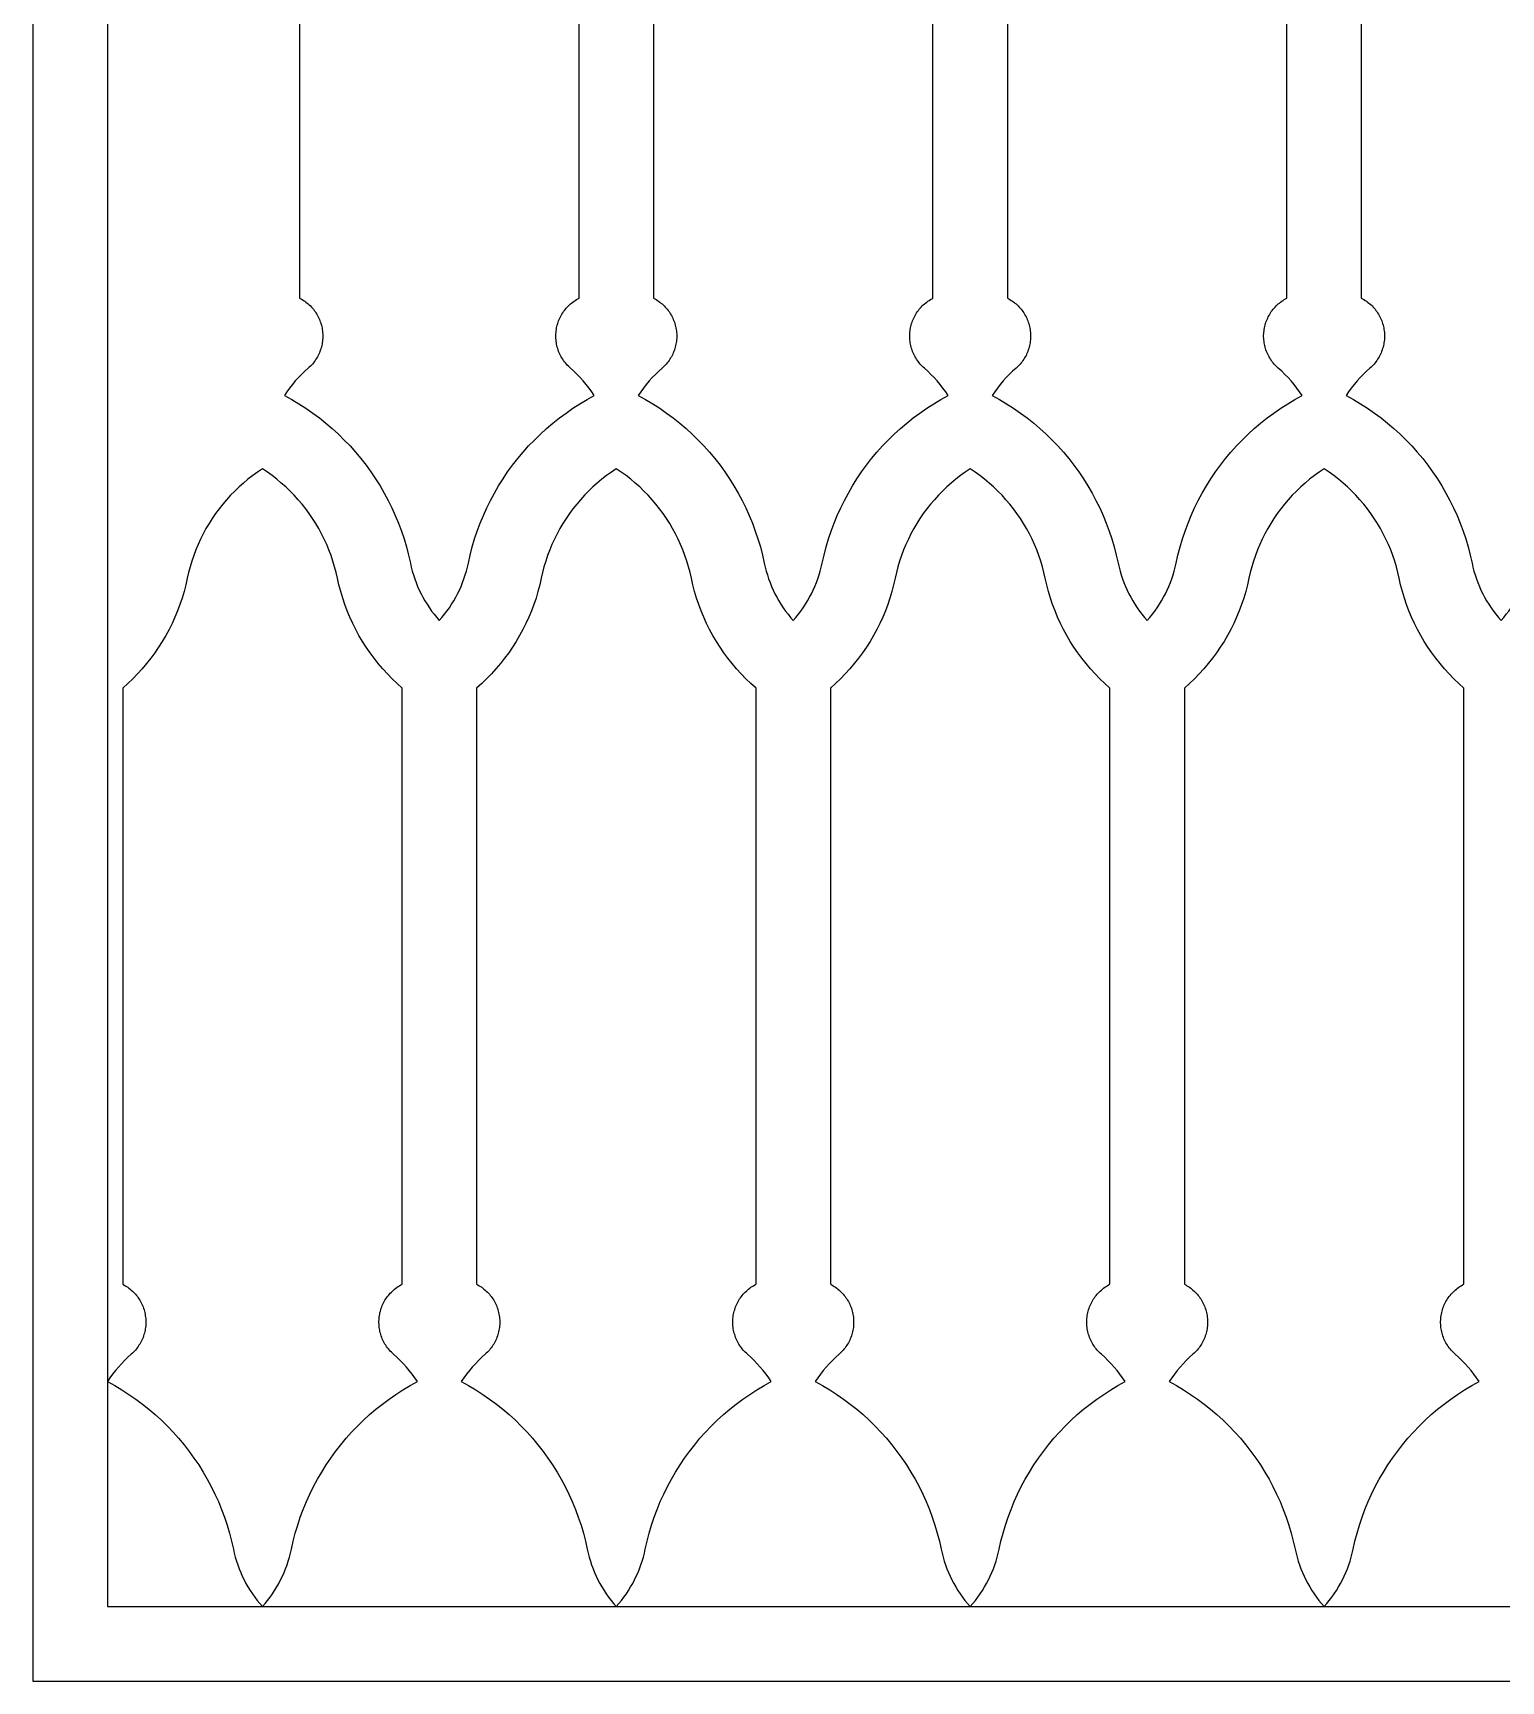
# Model space of a CAD drawing. Header units: millimetres. Extents: x 4241 to 4790, y 640 to 1600.
# Drawn here: x 4318 to 4515.2, y 639.5 to 860.8 of the extents above; entities that cross this region are included whole.
import ezdxf

# ---------------------------------------------------------------- set-up
doc = ezdxf.new("R2010")
doc.units = ezdxf.units.MM
doc.layers.add('Layer 05', color=12, linetype='Continuous', true_color=0xde0000)

msp = doc.modelspace()

# ---------------------------------------------------------------- linework, layer by layer
at = {"layer": 'Layer 05'}
for points in [[(4318.05, 639.54), (4712.42, 639.54), (4712.42, 1077.15), (4318.05, 1077.15)], [(4328.05, 649.54), (4702.42, 649.54), (4702.42, 1067.15), (4328.05, 1067.15)]]:
    msp.add_lwpolyline(points, close=True, dxfattribs=at)
for points in [[(4353.87, 905.3), (4353.87, 865.27), (4353.87, 825.23)], [(4391.4, 825.23), (4391.4, 865.27), (4391.4, 905.3)], [(4401.4, 905.3), (4401.4, 865.27), (4401.4, 825.23)], [(4438.93, 825.23), (4438.93, 865.27), (4438.93, 905.3)], [(4448.93, 905.3), (4448.93, 865.27), (4448.93, 825.23)], [(4486.47, 825.23), (4486.47, 865.27), (4486.47, 905.3)], [(4496.47, 905.3), (4496.47, 865.27), (4496.47, 825.23)], [(4353.87, 825.23), (4354.04, 825.14), (4354.21, 825.04), (4354.38, 824.93), (4354.55, 824.82), (4354.71, 824.71), (4354.87, 824.58), (4355.02, 824.45), (4355.17, 824.32), (4355.31, 824.18), (4355.45, 824.04), (4355.58, 823.89), (4355.71, 823.74), (4355.83, 823.58), (4355.95, 823.42), (4356.06, 823.25), (4356.17, 823.08), (4356.27, 822.91), (4356.36, 822.74), (4356.45, 822.56), (4356.53, 822.37), (4356.6, 822.19), (4356.67, 822), (4356.73, 821.81), (4356.79, 821.62), (4356.84, 821.43), (4356.88, 821.23), (4356.91, 821.04), (4356.94, 820.84), (4356.96, 820.64), (4356.97, 820.44), (4356.98, 820.24), (4356.98, 820.04), (4356.97, 819.84), (4356.96, 819.64), (4356.94, 819.45), (4356.91, 819.25), (4356.88, 819.05), (4356.83, 818.86), (4356.79, 818.66), (4356.73, 818.47), (4356.67, 818.28), (4356.6, 818.09), (4356.53, 817.91), (4356.45, 817.73), (4356.36, 817.55), (4356.27, 817.37), (4356.17, 817.2), (4356.06, 817.03), (4355.95, 816.87), (4355.83, 816.7), (4355.71, 816.55), (4355.58, 816.39), (4355.45, 816.25), (4355.31, 816.1), (4355.17, 815.96), (4355.02, 815.83)], [(4390.25, 815.83), (4390.1, 815.96), (4389.96, 816.1), (4389.82, 816.25), (4389.69, 816.39), (4389.56, 816.55), (4389.43, 816.7), (4389.32, 816.87), (4389.21, 817.03), (4389.1, 817.2), (4389, 817.37), (4388.91, 817.55), (4388.82, 817.73), (4388.74, 817.91), (4388.66, 818.09), (4388.6, 818.28), (4388.53, 818.47), (4388.48, 818.66), (4388.43, 818.86), (4388.39, 819.05), (4388.36, 819.25), (4388.33, 819.45), (4388.31, 819.64), (4388.29, 819.84), (4388.29, 820.04), (4388.29, 820.24), (4388.29, 820.44), (4388.31, 820.64), (4388.33, 820.84), (4388.36, 821.04), (4388.39, 821.23), (4388.43, 821.43), (4388.48, 821.62), (4388.53, 821.81), (4388.6, 822), (4388.66, 822.19), (4388.74, 822.37), (4388.82, 822.56), (4388.91, 822.74), (4389, 822.91), (4389.1, 823.08), (4389.21, 823.25), (4389.32, 823.42), (4389.43, 823.58), (4389.56, 823.74), (4389.68, 823.89), (4389.82, 824.04), (4389.96, 824.18), (4390.1, 824.32), (4390.25, 824.45), (4390.4, 824.58), (4390.56, 824.71), (4390.72, 824.82), (4390.88, 824.93), (4391.05, 825.04), (4391.22, 825.14), (4391.4, 825.23)], [(4401.4, 825.23), (4401.58, 825.14), (4401.75, 825.04), (4401.92, 824.93), (4402.08, 824.82), (4402.24, 824.71), (4402.4, 824.58), (4402.55, 824.45), (4402.7, 824.32), (4402.84, 824.18), (4402.98, 824.04), (4403.12, 823.89), (4403.24, 823.74), (4403.37, 823.58), (4403.48, 823.42), (4403.6, 823.25), (4403.7, 823.08), (4403.8, 822.91), (4403.89, 822.74), (4403.98, 822.56), (4404.06, 822.37), (4404.14, 822.19), (4404.2, 822), (4404.27, 821.81), (4404.32, 821.62), (4404.37, 821.43), (4404.41, 821.23), (4404.45, 821.04), (4404.47, 820.84), (4404.49, 820.64), (4404.51, 820.44), (4404.51, 820.24), (4404.51, 820.04), (4404.51, 819.84), (4404.49, 819.64), (4404.47, 819.45), (4404.45, 819.25), (4404.41, 819.05), (4404.37, 818.86), (4404.32, 818.66), (4404.27, 818.47), (4404.2, 818.28), (4404.14, 818.09), (4404.06, 817.91), (4403.98, 817.73), (4403.89, 817.55), (4403.8, 817.37), (4403.7, 817.2), (4403.59, 817.03), (4403.48, 816.87), (4403.37, 816.7), (4403.24, 816.55), (4403.12, 816.39), (4402.98, 816.25), (4402.84, 816.1), (4402.7, 815.96), (4402.55, 815.83)], [(4437.78, 815.83), (4437.63, 815.96), (4437.49, 816.1), (4437.35, 816.25), (4437.22, 816.39), (4437.09, 816.55), (4436.97, 816.7), (4436.85, 816.87), (4436.74, 817.03), (4436.63, 817.2), (4436.53, 817.37), (4436.44, 817.55), (4436.35, 817.73), (4436.27, 817.91), (4436.2, 818.09), (4436.13, 818.28), (4436.07, 818.47), (4436.01, 818.66), (4435.97, 818.86), (4435.92, 819.05), (4435.89, 819.25), (4435.86, 819.45), (4435.84, 819.64), (4435.83, 819.84), (4435.82, 820.04), (4435.82, 820.24), (4435.83, 820.44), (4435.84, 820.64), (4435.86, 820.84), (4435.89, 821.04), (4435.92, 821.23), (4435.97, 821.43), (4436.01, 821.62), (4436.07, 821.81), (4436.13, 822), (4436.2, 822.19), (4436.27, 822.37), (4436.35, 822.56), (4436.44, 822.74), (4436.53, 822.91), (4436.63, 823.08), (4436.74, 823.25), (4436.85, 823.42), (4436.97, 823.58), (4437.09, 823.74), (4437.22, 823.89), (4437.35, 824.04), (4437.49, 824.18), (4437.63, 824.32), (4437.78, 824.45), (4437.93, 824.58), (4438.09, 824.71), (4438.25, 824.82), (4438.42, 824.93), (4438.59, 825.04), (4438.76, 825.14), (4438.93, 825.23)], [(4448.93, 825.23), (4449.11, 825.14), (4449.28, 825.04), (4449.45, 824.93), (4449.62, 824.82), (4449.78, 824.71), (4449.94, 824.58), (4450.09, 824.45), (4450.24, 824.32), (4450.38, 824.18), (4450.52, 824.04), (4450.65, 823.89), (4450.78, 823.74), (4450.9, 823.58), (4451.02, 823.42), (4451.13, 823.25), (4451.24, 823.08), (4451.33, 822.91), (4451.43, 822.74), (4451.52, 822.56), (4451.6, 822.37), (4451.67, 822.19), (4451.74, 822), (4451.8, 821.81), (4451.86, 821.62), (4451.9, 821.43), (4451.94, 821.23), (4451.98, 821.04), (4452.01, 820.84), (4452.03, 820.64), (4452.04, 820.44), (4452.05, 820.24), (4452.05, 820.04), (4452.04, 819.84), (4452.03, 819.64), (4452.01, 819.45), (4451.98, 819.25), (4451.94, 819.05), (4451.9, 818.86), (4451.86, 818.66), (4451.8, 818.47), (4451.74, 818.28), (4451.67, 818.09), (4451.6, 817.91), (4451.51, 817.73), (4451.43, 817.55), (4451.33, 817.37), (4451.23, 817.2), (4451.13, 817.03), (4451.02, 816.87), (4450.9, 816.7), (4450.78, 816.55), (4450.65, 816.39), (4450.52, 816.25), (4450.38, 816.1), (4450.23, 815.96), (4450.09, 815.83)], [(4485.32, 815.83), (4485.17, 815.96), (4485.03, 816.1), (4484.89, 816.25), (4484.75, 816.39), (4484.63, 816.55), (4484.5, 816.7), (4484.39, 816.87), (4484.27, 817.03), (4484.17, 817.2), (4484.07, 817.37), (4483.98, 817.55), (4483.89, 817.73), (4483.81, 817.91), (4483.73, 818.09), (4483.66, 818.28), (4483.6, 818.47), (4483.55, 818.66), (4483.5, 818.86), (4483.46, 819.05), (4483.42, 819.25), (4483.4, 819.45), (4483.38, 819.64), (4483.36, 819.84), (4483.35, 820.04), (4483.35, 820.24), (4483.36, 820.44), (4483.38, 820.64), (4483.4, 820.84), (4483.42, 821.04), (4483.46, 821.23), (4483.5, 821.43), (4483.55, 821.62), (4483.6, 821.81), (4483.66, 822), (4483.73, 822.19), (4483.81, 822.37), (4483.89, 822.56), (4483.97, 822.74), (4484.07, 822.91), (4484.17, 823.08), (4484.27, 823.25), (4484.38, 823.42), (4484.5, 823.58), (4484.62, 823.74), (4484.75, 823.89), (4484.89, 824.04), (4485.02, 824.18), (4485.17, 824.32), (4485.32, 824.45), (4485.47, 824.58), (4485.62, 824.71), (4485.79, 824.82), (4485.95, 824.93), (4486.12, 825.04), (4486.29, 825.14), (4486.47, 825.23)], [(4496.47, 825.23), (4496.64, 825.14), (4496.82, 825.04), (4496.99, 824.93), (4497.15, 824.82), (4497.31, 824.71), (4497.47, 824.58), (4497.62, 824.45), (4497.77, 824.32), (4497.91, 824.18), (4498.05, 824.04), (4498.18, 823.89), (4498.31, 823.74), (4498.44, 823.58), (4498.55, 823.42), (4498.66, 823.25), (4498.77, 823.08), (4498.87, 822.91), (4498.96, 822.74), (4499.05, 822.56), (4499.13, 822.37), (4499.21, 822.19), (4499.27, 822), (4499.33, 821.81), (4499.39, 821.62), (4499.44, 821.43), (4499.48, 821.23), (4499.51, 821.04), (4499.54, 820.84), (4499.56, 820.64), (4499.58, 820.44), (4499.58, 820.24), (4499.58, 820.04), (4499.58, 819.84), (4499.56, 819.64), (4499.54, 819.45), (4499.51, 819.25), (4499.48, 819.05), (4499.44, 818.86), (4499.39, 818.66), (4499.33, 818.47), (4499.27, 818.28), (4499.2, 818.09), (4499.13, 817.91), (4499.05, 817.73), (4498.96, 817.55), (4498.87, 817.37), (4498.77, 817.2), (4498.66, 817.03), (4498.55, 816.87), (4498.43, 816.7), (4498.31, 816.55), (4498.18, 816.39), (4498.05, 816.25), (4497.91, 816.1), (4497.77, 815.96), (4497.62, 815.83)], [(4355.02, 815.83), (4354.56, 815.42), (4354.13, 815), (4353.7, 814.56), (4353.29, 814.11), (4352.9, 813.64), (4352.52, 813.16), (4352.16, 812.67), (4351.82, 812.17)], [(4393.45, 812.17), (4393.11, 812.67), (4392.75, 813.16), (4392.37, 813.64), (4391.97, 814.11), (4391.56, 814.56), (4391.14, 815), (4390.7, 815.42), (4390.25, 815.83)], [(4402.55, 815.83), (4402.1, 815.42), (4401.66, 815), (4401.24, 814.56), (4400.83, 814.11), (4400.43, 813.64), (4400.06, 813.16), (4399.69, 812.67), (4399.35, 812.17)], [(4440.98, 812.17), (4440.64, 812.67), (4440.28, 813.16), (4439.9, 813.64), (4439.51, 814.11), (4439.1, 814.56), (4438.67, 815), (4438.24, 815.42), (4437.78, 815.83)], [(4450.09, 815.83), (4449.63, 815.42), (4449.19, 815), (4448.77, 814.56), (4448.36, 814.11), (4447.97, 813.64), (4447.59, 813.16), (4447.23, 812.67), (4446.88, 812.17)], [(4488.52, 812.17), (4488.17, 812.67), (4487.81, 813.16), (4487.44, 813.64), (4487.04, 814.11), (4486.63, 814.56), (4486.21, 815), (4485.77, 815.42), (4485.32, 815.83)], [(4497.62, 815.83), (4497.17, 815.42), (4496.73, 815), (4496.3, 814.56), (4495.89, 814.11), (4495.5, 813.64), (4495.12, 813.16), (4494.76, 812.67), (4494.42, 812.17)], [(4351.82, 812.17), (4352.8, 811.63), (4353.76, 811.05), (4354.7, 810.45), (4355.62, 809.81), (4356.52, 809.15), (4357.39, 808.45), (4358.24, 807.72), (4359.07, 806.97), (4359.87, 806.18), (4360.64, 805.38), (4361.39, 804.54), (4362.11, 803.68), (4362.79, 802.8), (4363.45, 801.89), (4364.08, 800.97), (4364.67, 800.02), (4365.23, 799.05), (4365.76, 798.06), (4366.26, 797.06), (4366.72, 796.04), (4367.15, 795.01), (4367.54, 793.96), (4367.89, 792.9), (4368.21, 791.82), (4368.49, 790.74), (4368.74, 789.65)], [(4376.53, 789.65), (4376.77, 790.74), (4377.05, 791.82), (4377.37, 792.9), (4377.73, 793.96), (4378.12, 795.01), (4378.55, 796.04), (4379.01, 797.06), (4379.5, 798.06), (4380.03, 799.05), (4380.59, 800.02), (4381.19, 800.97), (4381.81, 801.89), (4382.47, 802.8), (4383.16, 803.68), (4383.88, 804.54), (4384.62, 805.38), (4385.4, 806.18), (4386.2, 806.97), (4387.02, 807.72), (4387.87, 808.45), (4388.75, 809.15), (4389.65, 809.81), (4390.57, 810.45), (4391.51, 811.05), (4392.47, 811.63), (4393.45, 812.17)], [(4399.35, 812.17), (4400.33, 811.63), (4401.29, 811.05), (4402.23, 810.45), (4403.15, 809.81), (4404.05, 809.15), (4404.93, 808.45), (4405.78, 807.72), (4406.61, 806.97), (4407.41, 806.18), (4408.18, 805.38), (4408.92, 804.54), (4409.64, 803.68), (4410.33, 802.8), (4410.99, 801.89), (4411.61, 800.97), (4412.21, 800.02), (4412.77, 799.05), (4413.3, 798.06), (4413.79, 797.06), (4414.25, 796.04), (4414.68, 795.01), (4415.07, 793.96), (4415.43, 792.9), (4415.75, 791.82), (4416.03, 790.74), (4416.27, 789.65)], [(4424.06, 789.65), (4424.31, 790.74), (4424.59, 791.82), (4424.91, 792.9), (4425.26, 793.96), (4425.65, 795.01), (4426.08, 796.04), (4426.54, 797.06), (4427.04, 798.06), (4427.57, 799.05), (4428.13, 800.02), (4428.72, 800.97), (4429.35, 801.89), (4430.01, 802.8), (4430.69, 803.68), (4431.41, 804.54), (4432.16, 805.38), (4432.93, 806.18), (4433.73, 806.97), (4434.56, 807.72), (4435.41, 808.45), (4436.28, 809.15), (4437.18, 809.81), (4438.1, 810.45), (4439.04, 811.05), (4440, 811.63), (4440.98, 812.17)], [(4446.88, 812.17), (4447.86, 811.63), (4448.83, 811.05), (4449.77, 810.45), (4450.69, 809.81), (4451.59, 809.15), (4452.46, 808.45), (4453.31, 807.72), (4454.14, 806.97), (4454.94, 806.18), (4455.71, 805.38), (4456.46, 804.54), (4457.18, 803.68), (4457.86, 802.8), (4458.52, 801.89), (4459.15, 800.97), (4459.74, 800.02), (4460.3, 799.05), (4460.83, 798.06), (4461.33, 797.06), (4461.79, 796.04), (4462.21, 795.01), (4462.61, 793.96), (4462.96, 792.9), (4463.28, 791.82), (4463.56, 790.74), (4463.81, 789.65)], [(4471.59, 789.65), (4471.84, 790.74), (4472.12, 791.82), (4472.44, 792.9), (4472.8, 793.96), (4473.19, 795.01), (4473.62, 796.04), (4474.08, 797.06), (4474.57, 798.06), (4475.1, 799.05), (4475.66, 800.02), (4476.26, 800.97), (4476.88, 801.89), (4477.54, 802.8), (4478.23, 803.68), (4478.94, 804.54), (4479.69, 805.38), (4480.46, 806.18), (4481.26, 806.97), (4482.09, 807.72), (4482.94, 808.45), (4483.82, 809.15), (4484.71, 809.81), (4485.64, 810.45), (4486.58, 811.05), (4487.54, 811.63), (4488.52, 812.17)], [(4494.42, 812.17), (4495.4, 811.63), (4496.36, 811.05), (4497.3, 810.45), (4498.22, 809.81), (4499.12, 809.15), (4500, 808.45), (4500.85, 807.72), (4501.67, 806.97), (4502.47, 806.18), (4503.25, 805.38), (4503.99, 804.54), (4504.71, 803.68), (4505.4, 802.8), (4506.05, 801.89), (4506.68, 800.97), (4507.27, 800.02), (4507.84, 799.05), (4508.37, 798.06), (4508.86, 797.06), (4509.32, 796.04), (4509.75, 795.01), (4510.14, 793.96), (4510.49, 792.9), (4510.81, 791.82), (4511.1, 790.74), (4511.34, 789.65)], [(4348.87, 802.32), (4348.21, 801.87), (4347.56, 801.41), (4346.93, 800.92), (4346.32, 800.41), (4345.73, 799.88), (4345.15, 799.33), (4344.59, 798.76), (4344.06, 798.17), (4343.54, 797.57), (4343.05, 796.94), (4342.58, 796.3), (4342.13, 795.65), (4341.7, 794.98), (4341.29, 794.29), (4340.91, 793.59), (4340.56, 792.88), (4340.23, 792.16), (4339.92, 791.42), (4339.64, 790.68), (4339.39, 789.92), (4339.16, 789.16), (4338.96, 788.39), (4338.78, 787.62)], [(4358.95, 787.62), (4358.77, 788.39), (4358.57, 789.16), (4358.34, 789.92), (4358.09, 790.68), (4357.81, 791.42), (4357.5, 792.16), (4357.17, 792.88), (4356.82, 793.59), (4356.44, 794.29), (4356.03, 794.98), (4355.61, 795.65), (4355.16, 796.3), (4354.68, 796.94), (4354.19, 797.57), (4353.67, 798.17), (4353.14, 798.76), (4352.58, 799.33), (4352.01, 799.88), (4351.41, 800.41), (4350.8, 800.92), (4350.17, 801.41), (4349.53, 801.87), (4348.87, 802.32)], [(4396.4, 802.32), (4395.74, 801.87), (4395.09, 801.41), (4394.47, 800.92), (4393.85, 800.41), (4393.26, 799.88), (4392.68, 799.33), (4392.13, 798.76), (4391.59, 798.17), (4391.08, 797.57), (4390.58, 796.94), (4390.11, 796.3), (4389.66, 795.65), (4389.23, 794.98), (4388.83, 794.29), (4388.45, 793.59), (4388.09, 792.88), (4387.76, 792.16), (4387.46, 791.42), (4387.18, 790.68), (4386.92, 789.92), (4386.69, 789.16), (4386.49, 788.39), (4386.32, 787.62)], [(4406.48, 787.62), (4406.31, 788.39), (4406.11, 789.16), (4405.88, 789.92), (4405.62, 790.68), (4405.34, 791.42), (4405.04, 792.16), (4404.71, 792.88), (4404.35, 793.59), (4403.97, 794.29), (4403.57, 794.98), (4403.14, 795.65), (4402.69, 796.3), (4402.22, 796.94), (4401.72, 797.57), (4401.21, 798.17), (4400.67, 798.76), (4400.12, 799.33), (4399.54, 799.88), (4398.95, 800.41), (4398.34, 800.92), (4397.71, 801.41), (4397.06, 801.87), (4396.4, 802.32)], [(4443.93, 802.32), (4443.27, 801.87), (4442.63, 801.41), (4442, 800.92), (4441.39, 800.41), (4440.79, 799.88), (4440.22, 799.33), (4439.66, 798.76), (4439.13, 798.17), (4438.61, 797.57), (4438.12, 796.94), (4437.64, 796.3), (4437.19, 795.65), (4436.77, 794.98), (4436.36, 794.29), (4435.98, 793.59), (4435.63, 792.88), (4435.3, 792.16), (4434.99, 791.42), (4434.71, 790.68), (4434.46, 789.92), (4434.23, 789.16), (4434.03, 788.39), (4433.85, 787.62)], [(4454.02, 787.62), (4453.84, 788.39), (4453.64, 789.16), (4453.41, 789.92), (4453.16, 790.68), (4452.88, 791.42), (4452.57, 792.16), (4452.24, 792.88), (4451.89, 793.59), (4451.51, 794.29), (4451.1, 794.98), (4450.67, 795.65), (4450.22, 796.3), (4449.75, 796.94), (4449.26, 797.57), (4448.74, 798.17), (4448.21, 798.76), (4447.65, 799.33), (4447.08, 799.88), (4446.48, 800.41), (4445.87, 800.92), (4445.24, 801.41), (4444.6, 801.87), (4443.93, 802.32)], [(4491.47, 802.32), (4490.81, 801.87), (4490.16, 801.41), (4489.53, 800.92), (4488.92, 800.41), (4488.33, 799.88), (4487.75, 799.33), (4487.2, 798.76), (4486.66, 798.17), (4486.15, 797.57), (4485.65, 796.94), (4485.18, 796.3), (4484.73, 795.65), (4484.3, 794.98), (4483.9, 794.29), (4483.52, 793.59), (4483.16, 792.88), (4482.83, 792.16), (4482.53, 791.42), (4482.24, 790.68), (4481.99, 789.92), (4481.76, 789.16), (4481.56, 788.39), (4481.38, 787.62)], [(4501.55, 787.62), (4501.38, 788.39), (4501.18, 789.16), (4500.95, 789.92), (4500.69, 790.68), (4500.41, 791.42), (4500.11, 792.16), (4499.78, 792.88), (4499.42, 793.59), (4499.04, 794.29), (4498.64, 794.98), (4498.21, 795.65), (4497.76, 796.3), (4497.29, 796.94), (4496.79, 797.57), (4496.28, 798.17), (4495.74, 798.76), (4495.18, 799.33), (4494.61, 799.88), (4494.02, 800.41), (4493.4, 800.92), (4492.77, 801.41), (4492.13, 801.87), (4491.47, 802.32)], [(4368.74, 789.65), (4368.86, 789.12), (4369, 788.59), (4369.15, 788.07), (4369.32, 787.55), (4369.51, 787.04), (4369.72, 786.53), (4369.94, 786.03), (4370.18, 785.54), (4370.43, 785.06), (4370.7, 784.59), (4370.99, 784.12), (4371.29, 783.67), (4371.6, 783.22), (4371.93, 782.79), (4372.28, 782.37), (4372.63, 781.95)], [(4372.63, 781.95), (4372.99, 782.37), (4373.33, 782.79), (4373.66, 783.22), (4373.98, 783.67), (4374.28, 784.12), (4374.57, 784.59), (4374.84, 785.06), (4375.09, 785.54), (4375.33, 786.03), (4375.55, 786.53), (4375.75, 787.04), (4375.94, 787.55), (4376.11, 788.07), (4376.27, 788.59), (4376.41, 789.12), (4376.53, 789.65)], [(4416.27, 789.65), (4416.39, 789.12), (4416.53, 788.59), (4416.69, 788.07), (4416.86, 787.55), (4417.05, 787.04), (4417.25, 786.53), (4417.47, 786.03), (4417.71, 785.54), (4417.97, 785.06), (4418.24, 784.59), (4418.52, 784.12), (4418.82, 783.67), (4419.14, 783.22), (4419.47, 782.79), (4419.81, 782.37), (4420.17, 781.95)], [(4420.17, 781.95), (4420.52, 782.37), (4420.87, 782.79), (4421.2, 783.22), (4421.51, 783.67), (4421.81, 784.12), (4422.1, 784.59), (4422.37, 785.06), (4422.62, 785.54), (4422.86, 786.03), (4423.08, 786.53), (4423.29, 787.04), (4423.48, 787.55), (4423.65, 788.07), (4423.8, 788.59), (4423.94, 789.12), (4424.06, 789.65)], [(4463.81, 789.65), (4463.93, 789.12), (4464.07, 788.59), (4464.22, 788.07), (4464.39, 787.55), (4464.58, 787.04), (4464.79, 786.53), (4465.01, 786.03), (4465.25, 785.54), (4465.5, 785.06), (4465.77, 784.59), (4466.05, 784.12), (4466.36, 783.67), (4466.67, 783.22), (4467, 782.79), (4467.34, 782.37), (4467.7, 781.95)], [(4467.7, 781.95), (4468.06, 782.37), (4468.4, 782.79), (4468.73, 783.22), (4469.05, 783.67), (4469.35, 784.12), (4469.63, 784.59), (4469.9, 785.06), (4470.16, 785.54), (4470.4, 786.03), (4470.62, 786.53), (4470.82, 787.04), (4471.01, 787.55), (4471.18, 788.07), (4471.34, 788.59), (4471.47, 789.12), (4471.59, 789.65)], [(4511.34, 789.65), (4511.46, 789.12), (4511.6, 788.59), (4511.75, 788.07), (4511.93, 787.55), (4512.11, 787.04), (4512.32, 786.53), (4512.54, 786.03), (4512.78, 785.54), (4513.03, 785.06), (4513.3, 784.59), (4513.59, 784.12), (4513.89, 783.67), (4514.2, 783.22), (4514.53, 782.79), (4514.88, 782.37), (4515.24, 781.95)], [(4515.24, 781.95), (4515.59, 782.37), (4515.94, 782.79), (4516.27, 783.22), (4516.58, 783.67), (4516.88, 784.12), (4517.17, 784.59), (4517.44, 785.06), (4517.69, 785.54), (4517.93, 786.03), (4518.15, 786.53), (4518.36, 787.04), (4518.55, 787.55), (4518.72, 788.07), (4518.87, 788.59), (4519.01, 789.12), (4519.13, 789.65)], [(4338.78, 787.62), (4338.58, 786.72), (4338.35, 785.84), (4338.09, 784.96), (4337.79, 784.09), (4337.47, 783.23), (4337.12, 782.39), (4336.74, 781.55), (4336.33, 780.73), (4335.89, 779.93), (4335.42, 779.14), (4334.93, 778.37), (4334.41, 777.61), (4333.87, 776.87), (4333.3, 776.16), (4332.7, 775.46), (4332.09, 774.78), (4331.45, 774.13), (4330.78, 773.49), (4330.1, 772.88)], [(4367.63, 772.88), (4366.95, 773.49), (4366.29, 774.13), (4365.65, 774.78), (4365.03, 775.46), (4364.43, 776.16), (4363.86, 776.87), (4363.32, 777.61), (4362.8, 778.37), (4362.31, 779.14), (4361.84, 779.93), (4361.41, 780.73), (4361, 781.55), (4360.62, 782.39), (4360.26, 783.23), (4359.94, 784.09), (4359.65, 784.96), (4359.38, 785.84), (4359.15, 786.72), (4358.95, 787.62)], [(4386.32, 787.62), (4386.11, 786.72), (4385.88, 785.84), (4385.62, 784.96), (4385.33, 784.09), (4385, 783.23), (4384.65, 782.39), (4384.27, 781.55), (4383.86, 780.73), (4383.42, 779.93), (4382.96, 779.14), (4382.46, 778.37), (4381.95, 777.61), (4381.4, 776.87), (4380.83, 776.16), (4380.24, 775.46), (4379.62, 774.78), (4378.98, 774.13), (4378.32, 773.49), (4377.63, 772.88)], [(4415.17, 772.88), (4414.48, 773.49), (4413.82, 774.13), (4413.18, 774.78), (4412.56, 775.46), (4411.97, 776.16), (4411.4, 776.87), (4410.85, 777.61), (4410.34, 778.37), (4409.84, 779.14), (4409.38, 779.93), (4408.94, 780.73), (4408.53, 781.55), (4408.15, 782.39), (4407.8, 783.23), (4407.47, 784.09), (4407.18, 784.96), (4406.92, 785.84), (4406.69, 786.72), (4406.48, 787.62)], [(4433.85, 787.62), (4433.65, 786.72), (4433.42, 785.84), (4433.15, 784.96), (4432.86, 784.09), (4432.54, 783.23), (4432.19, 782.39), (4431.8, 781.55), (4431.39, 780.73), (4430.96, 779.93), (4430.49, 779.14), (4430, 778.37), (4429.48, 777.61), (4428.94, 776.87), (4428.37, 776.16), (4427.77, 775.46), (4427.16, 774.78), (4426.51, 774.13), (4425.85, 773.49), (4425.17, 772.88)], [(4462.7, 772.88), (4462.02, 773.49), (4461.35, 774.13), (4460.71, 774.78), (4460.1, 775.46), (4459.5, 776.16), (4458.93, 776.87), (4458.39, 777.61), (4457.87, 778.37), (4457.38, 779.14), (4456.91, 779.93), (4456.47, 780.73), (4456.06, 781.55), (4455.68, 782.39), (4455.33, 783.23), (4455.01, 784.09), (4454.72, 784.96), (4454.45, 785.84), (4454.22, 786.72), (4454.02, 787.62)], [(4481.38, 787.62), (4481.18, 786.72), (4480.95, 785.84), (4480.69, 784.96), (4480.39, 784.09), (4480.07, 783.23), (4479.72, 782.39), (4479.34, 781.55), (4478.93, 780.73), (4478.49, 779.93), (4478.03, 779.14), (4477.53, 778.37), (4477.01, 777.61), (4476.47, 776.87), (4475.9, 776.16), (4475.31, 775.46), (4474.69, 774.78), (4474.05, 774.13), (4473.39, 773.49), (4472.7, 772.88)], [(4510.24, 772.88), (4509.55, 773.49), (4508.89, 774.13), (4508.25, 774.78), (4507.63, 775.46), (4507.04, 776.16), (4506.47, 776.87), (4505.92, 777.61), (4505.4, 778.37), (4504.91, 779.14), (4504.45, 779.93), (4504.01, 780.73), (4503.6, 781.55), (4503.22, 782.39), (4502.87, 783.23), (4502.54, 784.09), (4502.25, 784.96), (4501.99, 785.84), (4501.75, 786.72), (4501.55, 787.62)], [(4330.1, 772.88), (4330.1, 732.85), (4330.1, 692.82)], [(4367.63, 692.82), (4367.63, 732.85), (4367.63, 772.88)], [(4377.63, 772.88), (4377.63, 732.85), (4377.63, 692.82)], [(4415.17, 692.82), (4415.17, 732.85), (4415.17, 772.88)], [(4425.17, 772.88), (4425.17, 732.85), (4425.17, 692.82)], [(4462.7, 692.82), (4462.7, 732.85), (4462.7, 772.88)], [(4472.7, 772.88), (4472.7, 732.85), (4472.7, 692.82)], [(4510.24, 692.82), (4510.24, 732.85), (4510.24, 772.88)], [(4330.1, 692.82), (4330.27, 692.72), (4330.45, 692.62), (4330.62, 692.52), (4330.78, 692.41), (4330.94, 692.29), (4331.1, 692.17), (4331.25, 692.04), (4331.4, 691.9), (4331.54, 691.77), (4331.68, 691.62), (4331.82, 691.47), (4331.94, 691.32), (4332.07, 691.16), (4332.18, 691), (4332.29, 690.84), (4332.4, 690.67), (4332.5, 690.5), (4332.59, 690.32), (4332.68, 690.14), (4332.76, 689.96), (4332.84, 689.77), (4332.9, 689.59), (4332.97, 689.4), (4333.02, 689.2), (4333.07, 689.01), (4333.11, 688.82), (4333.14, 688.62), (4333.17, 688.42), (4333.19, 688.22), (4333.21, 688.03), (4333.21, 687.83), (4333.21, 687.63), (4333.21, 687.43), (4333.19, 687.23), (4333.17, 687.03), (4333.14, 686.83), (4333.11, 686.64), (4333.07, 686.44), (4333.02, 686.25), (4332.96, 686.06), (4332.9, 685.87), (4332.84, 685.68), (4332.76, 685.49), (4332.68, 685.31), (4332.59, 685.13), (4332.5, 684.96), (4332.4, 684.78), (4332.29, 684.62), (4332.18, 684.45), (4332.06, 684.29), (4331.94, 684.13), (4331.81, 683.98), (4331.68, 683.83), (4331.54, 683.69), (4331.4, 683.55), (4331.25, 683.41)], [(4366.48, 683.41), (4366.33, 683.55), (4366.19, 683.69), (4366.05, 683.83), (4365.92, 683.98), (4365.79, 684.13), (4365.67, 684.29), (4365.55, 684.45), (4365.44, 684.62), (4365.33, 684.78), (4365.23, 684.96), (4365.14, 685.13), (4365.05, 685.31), (4364.97, 685.49), (4364.9, 685.68), (4364.83, 685.87), (4364.77, 686.06), (4364.71, 686.25), (4364.66, 686.44), (4364.62, 686.64), (4364.59, 686.83), (4364.56, 687.03), (4364.54, 687.23), (4364.53, 687.43), (4364.52, 687.63), (4364.52, 687.83), (4364.53, 688.03), (4364.54, 688.22), (4364.56, 688.42), (4364.59, 688.62), (4364.62, 688.82), (4364.66, 689.01), (4364.71, 689.2), (4364.77, 689.4), (4364.83, 689.59), (4364.9, 689.77), (4364.97, 689.96), (4365.05, 690.14), (4365.14, 690.32), (4365.23, 690.5), (4365.33, 690.67), (4365.44, 690.84), (4365.55, 691), (4365.67, 691.16), (4365.79, 691.32), (4365.92, 691.47), (4366.05, 691.62), (4366.19, 691.77), (4366.33, 691.9), (4366.48, 692.04), (4366.63, 692.17), (4366.79, 692.29), (4366.95, 692.41), (4367.12, 692.52), (4367.28, 692.62), (4367.46, 692.72), (4367.63, 692.82)], [(4377.63, 692.82), (4377.81, 692.72), (4377.98, 692.62), (4378.15, 692.52), (4378.32, 692.41), (4378.48, 692.29), (4378.63, 692.17), (4378.79, 692.04), (4378.93, 691.9), (4379.08, 691.77), (4379.22, 691.62), (4379.35, 691.47), (4379.48, 691.32), (4379.6, 691.16), (4379.72, 691), (4379.83, 690.84), (4379.93, 690.67), (4380.03, 690.5), (4380.13, 690.32), (4380.21, 690.14), (4380.3, 689.96), (4380.37, 689.77), (4380.44, 689.59), (4380.5, 689.4), (4380.55, 689.2), (4380.6, 689.01), (4380.64, 688.82), (4380.68, 688.62), (4380.71, 688.42), (4380.73, 688.22), (4380.74, 688.03), (4380.75, 687.83), (4380.75, 687.63), (4380.74, 687.43), (4380.73, 687.23), (4380.71, 687.03), (4380.68, 686.83), (4380.64, 686.64), (4380.6, 686.44), (4380.55, 686.25), (4380.5, 686.06), (4380.44, 685.87), (4380.37, 685.68), (4380.29, 685.49), (4380.21, 685.31), (4380.13, 685.13), (4380.03, 684.96), (4379.93, 684.78), (4379.83, 684.62), (4379.72, 684.45), (4379.6, 684.29), (4379.48, 684.13), (4379.35, 683.98), (4379.22, 683.83), (4379.08, 683.69), (4378.93, 683.55), (4378.79, 683.41)], [(4414.02, 683.41), (4413.87, 683.55), (4413.72, 683.69), (4413.59, 683.83), (4413.45, 683.98), (4413.32, 684.13), (4413.2, 684.29), (4413.08, 684.45), (4412.97, 684.62), (4412.87, 684.78), (4412.77, 684.96), (4412.67, 685.13), (4412.59, 685.31), (4412.51, 685.49), (4412.43, 685.68), (4412.36, 685.87), (4412.3, 686.06), (4412.25, 686.25), (4412.2, 686.44), (4412.16, 686.64), (4412.12, 686.83), (4412.09, 687.03), (4412.07, 687.23), (4412.06, 687.43), (4412.05, 687.63), (4412.05, 687.83), (4412.06, 688.03), (4412.07, 688.22), (4412.09, 688.42), (4412.12, 688.62), (4412.16, 688.82), (4412.2, 689.01), (4412.25, 689.2), (4412.3, 689.4), (4412.36, 689.59), (4412.43, 689.77), (4412.51, 689.96), (4412.59, 690.14), (4412.67, 690.32), (4412.77, 690.5), (4412.87, 690.67), (4412.97, 690.84), (4413.08, 691), (4413.2, 691.16), (4413.32, 691.32), (4413.45, 691.47), (4413.58, 691.62), (4413.72, 691.77), (4413.87, 691.9), (4414.01, 692.04), (4414.17, 692.17), (4414.32, 692.29), (4414.48, 692.41), (4414.65, 692.52), (4414.82, 692.62), (4414.99, 692.72), (4415.17, 692.82)], [(4425.17, 692.82), (4425.34, 692.72), (4425.52, 692.62), (4425.68, 692.52), (4425.85, 692.41), (4426.01, 692.29), (4426.17, 692.17), (4426.32, 692.04), (4426.47, 691.9), (4426.61, 691.77), (4426.75, 691.62), (4426.88, 691.47), (4427.01, 691.32), (4427.13, 691.16), (4427.25, 691), (4427.36, 690.84), (4427.47, 690.67), (4427.57, 690.5), (4427.66, 690.32), (4427.75, 690.14), (4427.83, 689.96), (4427.9, 689.77), (4427.97, 689.59), (4428.03, 689.4), (4428.09, 689.2), (4428.14, 689.01), (4428.18, 688.82), (4428.21, 688.62), (4428.24, 688.42), (4428.26, 688.22), (4428.27, 688.03), (4428.28, 687.83), (4428.28, 687.63), (4428.27, 687.43), (4428.26, 687.23), (4428.24, 687.03), (4428.21, 686.83), (4428.18, 686.64), (4428.14, 686.44), (4428.09, 686.25), (4428.03, 686.06), (4427.97, 685.87), (4427.9, 685.68), (4427.83, 685.49), (4427.75, 685.31), (4427.66, 685.13), (4427.57, 684.96), (4427.47, 684.78), (4427.36, 684.62), (4427.25, 684.45), (4427.13, 684.29), (4427.01, 684.13), (4426.88, 683.98), (4426.75, 683.83), (4426.61, 683.69), (4426.47, 683.55), (4426.32, 683.41)], [(4461.55, 683.41), (4461.4, 683.55), (4461.26, 683.69), (4461.12, 683.83), (4460.99, 683.98), (4460.86, 684.13), (4460.74, 684.29), (4460.62, 684.45), (4460.51, 684.62), (4460.4, 684.78), (4460.3, 684.96), (4460.21, 685.13), (4460.12, 685.31), (4460.04, 685.49), (4459.97, 685.68), (4459.9, 685.87), (4459.84, 686.06), (4459.78, 686.25), (4459.73, 686.44), (4459.69, 686.64), (4459.66, 686.83), (4459.63, 687.03), (4459.61, 687.23), (4459.59, 687.43), (4459.59, 687.63), (4459.59, 687.83), (4459.59, 688.03), (4459.61, 688.22), (4459.63, 688.42), (4459.66, 688.62), (4459.69, 688.82), (4459.73, 689.01), (4459.78, 689.2), (4459.84, 689.4), (4459.9, 689.59), (4459.96, 689.77), (4460.04, 689.96), (4460.12, 690.14), (4460.21, 690.32), (4460.3, 690.5), (4460.4, 690.67), (4460.51, 690.84), (4460.62, 691), (4460.73, 691.16), (4460.86, 691.32), (4460.99, 691.47), (4461.12, 691.62), (4461.26, 691.77), (4461.4, 691.9), (4461.55, 692.04), (4461.7, 692.17), (4461.86, 692.29), (4462.02, 692.41), (4462.18, 692.52), (4462.35, 692.62), (4462.53, 692.72), (4462.7, 692.82)], [(4472.7, 692.82), (4472.88, 692.72), (4473.05, 692.62), (4473.22, 692.52), (4473.38, 692.41), (4473.55, 692.29), (4473.7, 692.17), (4473.85, 692.04), (4474, 691.9), (4474.15, 691.77), (4474.28, 691.62), (4474.42, 691.47), (4474.55, 691.32), (4474.67, 691.16), (4474.79, 691), (4474.9, 690.84), (4475, 690.67), (4475.1, 690.5), (4475.2, 690.32), (4475.28, 690.14), (4475.36, 689.96), (4475.44, 689.77), (4475.51, 689.59), (4475.57, 689.4), (4475.62, 689.2), (4475.67, 689.01), (4475.71, 688.82), (4475.75, 688.62), (4475.77, 688.42), (4475.8, 688.22), (4475.81, 688.03), (4475.82, 687.83), (4475.82, 687.63), (4475.81, 687.43), (4475.79, 687.23), (4475.77, 687.03), (4475.75, 686.83), (4475.71, 686.64), (4475.67, 686.44), (4475.62, 686.25), (4475.57, 686.06), (4475.51, 685.87), (4475.44, 685.68), (4475.36, 685.49), (4475.28, 685.31), (4475.19, 685.13), (4475.1, 684.96), (4475, 684.78), (4474.9, 684.62), (4474.78, 684.45), (4474.67, 684.29), (4474.54, 684.13), (4474.42, 683.98), (4474.28, 683.83), (4474.14, 683.69), (4474, 683.55), (4473.85, 683.41)], [(4509.08, 683.41), (4508.94, 683.55), (4508.79, 683.69), (4508.65, 683.83), (4508.52, 683.98), (4508.39, 684.13), (4508.27, 684.29), (4508.15, 684.45), (4508.04, 684.62), (4507.94, 684.78), (4507.84, 684.96), (4507.74, 685.13), (4507.66, 685.31), (4507.57, 685.49), (4507.5, 685.68), (4507.43, 685.87), (4507.37, 686.06), (4507.32, 686.25), (4507.27, 686.44), (4507.23, 686.64), (4507.19, 686.83), (4507.16, 687.03), (4507.14, 687.23), (4507.13, 687.43), (4507.12, 687.63), (4507.12, 687.83), (4507.13, 688.03), (4507.14, 688.22), (4507.16, 688.42), (4507.19, 688.62), (4507.23, 688.82), (4507.27, 689.01), (4507.31, 689.2), (4507.37, 689.4), (4507.43, 689.59), (4507.5, 689.77), (4507.57, 689.96), (4507.65, 690.14), (4507.74, 690.32), (4507.84, 690.5), (4507.94, 690.67), (4508.04, 690.84), (4508.15, 691), (4508.27, 691.16), (4508.39, 691.32), (4508.52, 691.47), (4508.65, 691.62), (4508.79, 691.77), (4508.93, 691.9), (4509.08, 692.04), (4509.24, 692.17), (4509.39, 692.29), (4509.55, 692.41), (4509.72, 692.52), (4509.89, 692.62), (4510.06, 692.72), (4510.24, 692.82)], [(4331.25, 683.41), (4330.8, 683.01), (4330.36, 682.58), (4329.93, 682.14), (4329.53, 681.69), (4329.13, 681.23), (4328.75, 680.75), (4328.39, 680.25), (4328.05, 679.75)], [(4369.68, 679.75), (4369.34, 680.25), (4368.98, 680.75), (4368.6, 681.23), (4368.21, 681.69), (4367.8, 682.14), (4367.37, 682.58), (4366.93, 683.01), (4366.48, 683.41)], [(4378.79, 683.41), (4378.33, 683.01), (4377.89, 682.58), (4377.47, 682.14), (4377.06, 681.69), (4376.67, 681.23), (4376.29, 680.75), (4375.93, 680.25), (4375.58, 679.75)], [(4417.22, 679.75), (4416.87, 680.25), (4416.51, 680.75), (4416.13, 681.23), (4415.74, 681.69), (4415.33, 682.14), (4414.91, 682.58), (4414.47, 683.01), (4414.02, 683.41)], [(4426.32, 683.41), (4425.87, 683.01), (4425.43, 682.58), (4425, 682.14), (4424.59, 681.69), (4424.2, 681.23), (4423.82, 680.75), (4423.46, 680.25), (4423.12, 679.75)], [(4464.75, 679.75), (4464.41, 680.25), (4464.05, 680.75), (4463.67, 681.23), (4463.28, 681.69), (4462.87, 682.14), (4462.44, 682.58), (4462, 683.01), (4461.55, 683.41)], [(4473.85, 683.41), (4473.4, 683.01), (4472.96, 682.58), (4472.54, 682.14), (4472.13, 681.69), (4471.73, 681.23), (4471.36, 680.75), (4471, 680.25), (4470.65, 679.75)], [(4512.29, 679.75), (4511.94, 680.25), (4511.58, 680.75), (4511.2, 681.23), (4510.81, 681.69), (4510.4, 682.14), (4509.98, 682.58), (4509.54, 683.01), (4509.08, 683.41)], [(4328.05, 679.75), (4329.03, 679.21), (4329.99, 678.64), (4330.93, 678.03), (4331.85, 677.4), (4332.75, 676.73), (4333.63, 676.03), (4334.48, 675.31), (4335.3, 674.55), (4336.1, 673.77), (4336.88, 672.96), (4337.62, 672.13), (4338.34, 671.27), (4339.03, 670.38), (4339.68, 669.48), (4340.31, 668.55), (4340.91, 667.6), (4341.47, 666.63), (4342, 665.65), (4342.49, 664.64), (4342.95, 663.63), (4343.38, 662.59), (4343.77, 661.54), (4344.13, 660.48), (4344.44, 659.41), (4344.73, 658.33), (4344.97, 657.23)], [(4352.76, 657.23), (4353, 658.33), (4353.29, 659.41), (4353.61, 660.48), (4353.96, 661.54), (4354.35, 662.59), (4354.78, 663.63), (4355.24, 664.64), (4355.74, 665.65), (4356.27, 666.63), (4356.83, 667.6), (4357.42, 668.55), (4358.05, 669.48), (4358.7, 670.38), (4359.39, 671.27), (4360.11, 672.13), (4360.85, 672.96), (4361.63, 673.77), (4362.43, 674.55), (4363.25, 675.31), (4364.11, 676.03), (4364.98, 676.73), (4365.88, 677.4), (4366.8, 678.03), (4367.74, 678.64), (4368.7, 679.21), (4369.68, 679.75)], [(4375.58, 679.75), (4376.56, 679.21), (4377.52, 678.64), (4378.47, 678.03), (4379.39, 677.4), (4380.29, 676.73), (4381.16, 676.03), (4382.01, 675.31), (4382.84, 674.55), (4383.64, 673.77), (4384.41, 672.96), (4385.16, 672.13), (4385.87, 671.27), (4386.56, 670.38), (4387.22, 669.48), (4387.84, 668.55), (4388.44, 667.6), (4389, 666.63), (4389.53, 665.65), (4390.03, 664.64), (4390.49, 663.63), (4390.91, 662.59), (4391.3, 661.54), (4391.66, 660.48), (4391.98, 659.41), (4392.26, 658.33), (4392.51, 657.23)], [(4400.29, 657.23), (4400.54, 658.33), (4400.82, 659.41), (4401.14, 660.48), (4401.5, 661.54), (4401.89, 662.59), (4402.31, 663.63), (4402.78, 664.64), (4403.27, 665.65), (4403.8, 666.63), (4404.36, 667.6), (4404.96, 668.55), (4405.58, 669.48), (4406.24, 670.38), (4406.93, 671.27), (4407.64, 672.13), (4408.39, 672.96), (4409.16, 673.77), (4409.96, 674.55), (4410.79, 675.31), (4411.64, 676.03), (4412.52, 676.73), (4413.41, 677.4), (4414.33, 678.03), (4415.28, 678.64), (4416.24, 679.21), (4417.22, 679.75)], [(4423.12, 679.75), (4424.1, 679.21), (4425.06, 678.64), (4426, 678.03), (4426.92, 677.4), (4427.82, 676.73), (4428.69, 676.03), (4429.55, 675.31), (4430.37, 674.55), (4431.17, 673.77), (4431.95, 672.96), (4432.69, 672.13), (4433.41, 671.27), (4434.1, 670.38), (4434.75, 669.48), (4435.38, 668.55), (4435.97, 667.6), (4436.54, 666.63), (4437.06, 665.65), (4437.56, 664.64), (4438.02, 663.63), (4438.45, 662.59), (4438.84, 661.54), (4439.19, 660.48), (4439.51, 659.41), (4439.8, 658.33), (4440.04, 657.23)], [(4447.83, 657.23), (4448.07, 658.33), (4448.36, 659.41), (4448.68, 660.48), (4449.03, 661.54), (4449.42, 662.59), (4449.85, 663.63), (4450.31, 664.64), (4450.8, 665.65), (4451.33, 666.63), (4451.9, 667.6), (4452.49, 668.55), (4453.12, 669.48), (4453.77, 670.38), (4454.46, 671.27), (4455.18, 672.13), (4455.92, 672.96), (4456.7, 673.77), (4457.5, 674.55), (4458.32, 675.31), (4459.17, 676.03), (4460.05, 676.73), (4460.95, 677.4), (4461.87, 678.03), (4462.81, 678.64), (4463.77, 679.21), (4464.75, 679.75)], [(4470.65, 679.75), (4471.63, 679.21), (4472.59, 678.64), (4473.53, 678.03), (4474.46, 677.4), (4475.35, 676.73), (4476.23, 676.03), (4477.08, 675.31), (4477.91, 674.55), (4478.71, 673.77), (4479.48, 672.96), (4480.23, 672.13), (4480.94, 671.27), (4481.63, 670.38), (4482.29, 669.48), (4482.91, 668.55), (4483.51, 667.6), (4484.07, 666.63), (4484.6, 665.65), (4485.09, 664.64), (4485.55, 663.63), (4485.98, 662.59), (4486.37, 661.54), (4486.73, 660.48), (4487.05, 659.41), (4487.33, 658.33), (4487.58, 657.23)], [(4495.36, 657.23), (4495.61, 658.33), (4495.89, 659.41), (4496.21, 660.48), (4496.56, 661.54), (4496.96, 662.59), (4497.38, 663.63), (4497.84, 664.64), (4498.34, 665.65), (4498.87, 666.63), (4499.43, 667.6), (4500.02, 668.55), (4500.65, 669.48), (4501.31, 670.38), (4501.99, 671.27), (4502.71, 672.13), (4503.46, 672.96), (4504.23, 673.77), (4505.03, 674.55), (4505.86, 675.31), (4506.71, 676.03), (4507.58, 676.73), (4508.48, 677.4), (4509.4, 678.03), (4510.34, 678.64), (4511.31, 679.21), (4512.29, 679.75)], [(4344.97, 657.23), (4345.09, 656.7), (4345.23, 656.17), (4345.38, 655.65), (4345.56, 655.13), (4345.75, 654.62), (4345.95, 654.12), (4346.17, 653.62), (4346.41, 653.13), (4346.66, 652.65), (4346.93, 652.17), (4347.22, 651.71), (4347.52, 651.25), (4347.84, 650.81), (4348.16, 650.37), (4348.51, 649.95), (4348.87, 649.54)], [(4348.87, 649.54), (4349.22, 649.95), (4349.57, 650.37), (4349.9, 650.81), (4350.21, 651.25), (4350.51, 651.71), (4350.8, 652.17), (4351.07, 652.65), (4351.32, 653.13), (4351.56, 653.62), (4351.78, 654.12), (4351.99, 654.62), (4352.18, 655.13), (4352.35, 655.65), (4352.5, 656.17), (4352.64, 656.7), (4352.76, 657.23)], [(4392.51, 657.23), (4392.63, 656.7), (4392.76, 656.17), (4392.92, 655.65), (4393.09, 655.13), (4393.28, 654.62), (4393.48, 654.12), (4393.71, 653.62), (4393.94, 653.13), (4394.2, 652.65), (4394.47, 652.17), (4394.75, 651.71), (4395.05, 651.25), (4395.37, 650.81), (4395.7, 650.37), (4396.04, 649.95), (4396.4, 649.54)], [(4396.4, 649.54), (4396.76, 649.95), (4397.1, 650.37), (4397.43, 650.81), (4397.75, 651.25), (4398.05, 651.71), (4398.33, 652.17), (4398.6, 652.65), (4398.86, 653.13), (4399.09, 653.62), (4399.32, 654.12), (4399.52, 654.62), (4399.71, 655.13), (4399.88, 655.65), (4400.04, 656.17), (4400.17, 656.7), (4400.29, 657.23)], [(4440.04, 657.23), (4440.16, 656.7), (4440.3, 656.17), (4440.45, 655.65), (4440.62, 655.13), (4440.81, 654.62), (4441.02, 654.12), (4441.24, 653.62), (4441.48, 653.13), (4441.73, 652.65), (4442, 652.17), (4442.29, 651.71), (4442.59, 651.25), (4442.9, 650.81), (4443.23, 650.37), (4443.58, 649.95), (4443.93, 649.54)], [(4443.93, 649.54), (4444.29, 649.95), (4444.64, 650.37), (4444.97, 650.81), (4445.28, 651.25), (4445.58, 651.71), (4445.87, 652.17), (4446.14, 652.65), (4446.39, 653.13), (4446.63, 653.62), (4446.85, 654.12), (4447.06, 654.62), (4447.24, 655.13), (4447.42, 655.65), (4447.57, 656.17), (4447.71, 656.7), (4447.83, 657.23)], [(4487.58, 657.23), (4487.7, 656.7), (4487.83, 656.17), (4487.99, 655.65), (4488.16, 655.13), (4488.35, 654.62), (4488.55, 654.12), (4488.77, 653.62), (4489.01, 653.13), (4489.27, 652.65), (4489.54, 652.17), (4489.82, 651.71), (4490.12, 651.25), (4490.44, 650.81), (4490.77, 650.37), (4491.11, 649.95), (4491.47, 649.54)], [(4491.47, 649.54), (4491.83, 649.95), (4492.17, 650.37), (4492.5, 650.81), (4492.81, 651.25), (4493.12, 651.71), (4493.4, 652.17), (4493.67, 652.65), (4493.92, 653.13), (4494.16, 653.62), (4494.38, 654.12), (4494.59, 654.62), (4494.78, 655.13), (4494.95, 655.65), (4495.1, 656.17), (4495.24, 656.7), (4495.36, 657.23)]]:
    msp.add_lwpolyline(points, dxfattribs=at)

doc.saveas('drawing.dxf')
